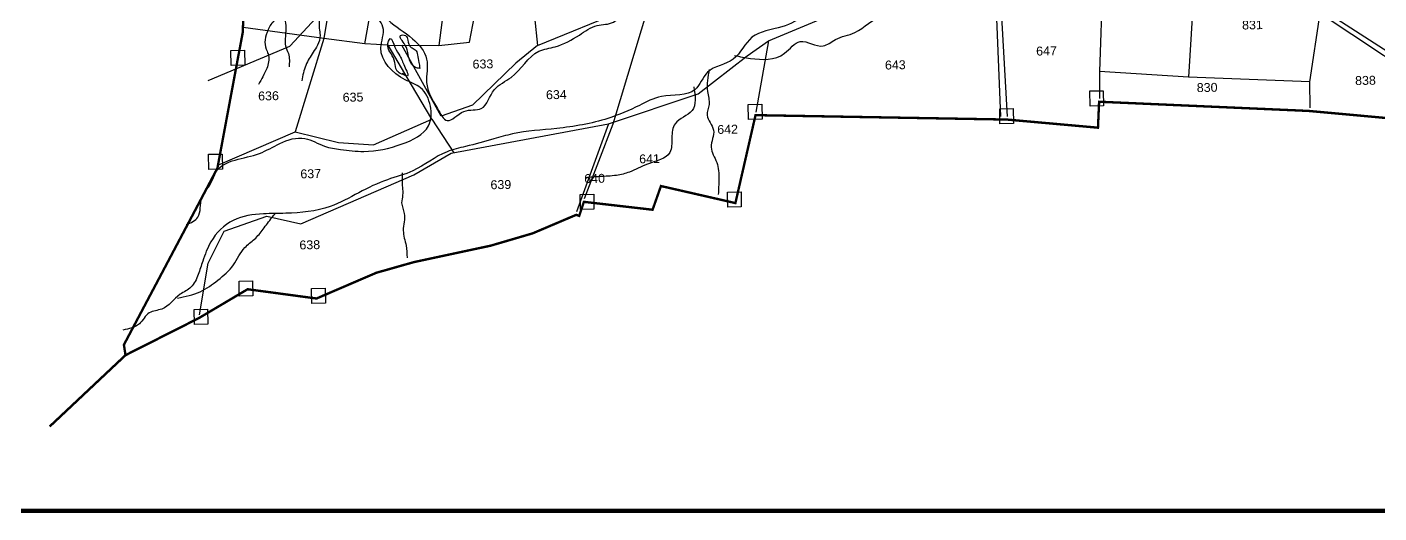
# Model space of a CAD drawing. Header units: inches. Extents: x 189567 to 224456, y 1616569 to 1632146.
# Drawn here: x 193048 to 195325, y 1616569 to 1617386 of the extents above; entities that cross this region are included whole.
import ezdxf
from ezdxf.enums import TextEntityAlignment as Align

# ---------------------------------------------------------------- set-up
doc = ezdxf.new("R2010")
doc.units = ezdxf.units.IN
doc.header["$LTSCALE"] = 15
doc.header["$MEASUREMENT"] = 0
for name, color, linetype in [('PLOT', 7, 'Continuous'), ('PLOT NOS', 7, 'Continuous'), ('ROAD', 1, 'Continuous'), ('STREAM', 4, 'Continuous'), ('text2', 7, 'Continuous'), ('VILLAGE BOUNADRY STONES', 1, 'Continuous'), ('VILLAGE BOUNDRY', 5, 'Continuous')]:
    doc.layers.add(name, color=color, linetype=linetype)
doc.styles.get("Standard").update_dxf_attribs({"font": 'arial.ttf'})

msp = doc.modelspace()

# ---------------------------------------------------------------- linework, layer by layer
at = {"layer": 'PLOT'}
for points in [[(194026.9, 1617223.6), (194178, 1617274.1), (194260.8, 1617338.2), (194296.8, 1617363.3), (194391.1, 1617402.4), (194585.5, 1617439), (194678.8, 1617456.6), (194609.5, 1617573.3), (194552.4, 1617680.1), (194500.1, 1617753.4), (194488.9, 1617928.5), (194467.6, 1617993.4)], [(194478.7, 1617991.5), (194496.2, 1617956), (194491.7, 1617936.9), (194508.4, 1617753.3), (194621, 1617574.4), (194686, 1617453.6), (194698.8, 1617235.9)], [(193615.5, 1617782), (193547.4, 1617367.3), (193499.2, 1617210.1)], [(193616.8, 1617357.9), (193689.9, 1617770)], [(193795.6, 1617772.7), (193741, 1617355.2)], [(193907.6, 1617355.3), (194056.2, 1617416.2), (194128.5, 1617426.9), (194137.9, 1617428.3), (194190.9, 1617443.3), (194356.6, 1617606.4), (194423.5, 1617669.4), (194552.4, 1617680.1), (194809.8, 1617676.1), (195024.6, 1617659.6), (195124.9, 1617723.2), (195380.6, 1617653.2)], [(195506, 1617226.4), (195442.5, 1617278.7), (195230.4, 1617414.9), (195132.8, 1617482), (195032.8, 1617558.5), (195019.6, 1617558), (195027.4, 1617659.4)], [(194859, 1617458.9), (194860.7, 1617572.7), (195019.6, 1617558), (195130.7, 1617472.5), (195225.8, 1617409.6), (195441.1, 1617267), (195491.6, 1617227)], [(195019.6, 1617558), (195003.9, 1617302.3), (194854.1, 1617311.4)], [(193656.1, 1617355.9), (193741, 1617355.2), (193793, 1617361.1), (193812.5, 1617463.5), (193897.3, 1617452.3), (193907.6, 1617355.3), (193871.1, 1617325.8), (193797.9, 1617255.1), (193745.2, 1617236.6), (193678.9, 1617355.7)], [(194687.8, 1617236.1), (194678.8, 1617456.6)], [(194686, 1617453.6), (194702, 1617458.3), (194859, 1617458.9), (194854.1, 1617311.4), (194854.2, 1617266)], [(194094.7, 1617421.9), (194034.1, 1617223), (193986.2, 1617097.4)], [(195209, 1617250.2), (195208.2, 1617294.1), (195225.8, 1617409.6)], [(193729.2, 1617231.3), (193695.4, 1617289.3), (193656.1, 1617355.9), (193616.8, 1617357.9), (193547.4, 1617367.3), (193411.6, 1617385.6)], [(194296.8, 1617363.3), (194275.4, 1617243.3)], [(195208.2, 1617294.1), (195003.9, 1617302.3)], [(193337.9, 1616901.9), (193352.4, 1616988.7), (193379.7, 1617042.9), (193451.5, 1617068.2), (193508.5, 1617055.2), (193699.1, 1617137.7), (193762, 1617174.1), (194026.9, 1617223.6), (193973.3, 1617075.5)], [(193368.8, 1617154), (193499.2, 1617210.1), (193572.2, 1617191.9), (193631.4, 1617188.1), (193729.2, 1617231.3), (193766.3, 1617174.9)]]:
    msp.add_lwpolyline(points, dxfattribs=at)
at = {"layer": 'ROAD'}
msp.add_lwpolyline([(193352.6, 1617296.4), (193490.5, 1617354.1), (193564.3, 1617434.7), (193764.5, 1617519.2), (193854.2, 1617745.4), (193878.7, 1617803.3), (193934.1, 1617826.9), (193993.3, 1617857.5), (194054.9, 1617846.3), (194116.7, 1617899.4), (194182.1, 1617891.4), (194262.1, 1617892.1), (194284.9, 1617892.5)], dxfattribs=at)
at = {"layer": 'STREAM'}
for points in [[(193316, 1617053.8), (193335.3, 1617066.3), (193341.9, 1617098.8), (193356.5, 1617122.4), (193366.3, 1617143), (193438.9, 1617173.6), (193473.3, 1617190.5), (193515.7, 1617198.9), (193548.8, 1617185.9), (193575.7, 1617180.4), (193614.9, 1617177), (193679.2, 1617189.6), (193723.8, 1617220.2), (193727, 1617253.4), (193710.5, 1617284), (193684.3, 1617297.8), (193643.6, 1617351.2), (193647.1, 1617386.3), (193625.2, 1617409.2), (193583.2, 1617414.8), (193543.8, 1617422.4), (193501.3, 1617418.9), (193480.1, 1617424.9), (193419.8, 1617439.9), (193362.5, 1617463), (193298, 1617479.8), (193256.8, 1617506.5), (193230.6, 1617533.5), (193248.8, 1617569.5), (193259, 1617622.5), (193273.6, 1617669.5), (193287.3, 1617722.1), (193298.1, 1617748.7), (193352.8, 1617785.4), (193373.6, 1617804.7), (193390.9, 1617845.3), (193395.7, 1617871), (193405.6, 1617906.3)], [(195600.2, 1617223.2), (195602.9, 1617239.2), (195620.3, 1617259.7), (195642.2, 1617290.4), (195672.7, 1617312.3), (195701.7, 1617346.6), (195718.2, 1617379.5), (195670, 1617413.2), (195642.3, 1617433.4), (195627.3, 1617440.2), (195611.5, 1617460.6), (195561.5, 1617472.1), (195508.4, 1617488.9), (195483.5, 1617488.4), (195445.9, 1617521.6), (195415.3, 1617539.4), (195382.5, 1617550.6), (195346.7, 1617562.4), (195308.3, 1617583), (195263, 1617594.6), (195236.8, 1617600), (195206.5, 1617603), (195180.6, 1617594.2), (195151.8, 1617610.8), (195139.3, 1617613.5), (195089.7, 1617602.5), (195077.3, 1617599.3), (195047.5, 1617572.6), (195004.9, 1617568.3), (194982.9, 1617572), (194916.7, 1617580.3), (194879.9, 1617579.6), (194861.4, 1617589.9), (194809.2, 1617587.2), (194777.1, 1617590.7), (194708.1, 1617588.2), (194663.1, 1617587.3), (194619.8, 1617585.3), (194586.8, 1617575.2), (194546.7, 1617563.7), (194501.9, 1617546.9), (194469.5, 1617535.6), (194429.3, 1617498.7), (194412.2, 1617464), (194376.7, 1617421.6), (194359.8, 1617407.6), (194319.3, 1617386.7), (194268.6, 1617369.1), (194237.3, 1617332.4), (194193.8, 1617310.2), (194173, 1617281.3), (194116.1, 1617269.4), (194079, 1617254.5), (194026.1, 1617232.7), (193939.8, 1617215.7), (193865.2, 1617206.5), (193834, 1617198), (193786.4, 1617185.3), (193755, 1617176.5), (193697.6, 1617144.4), (193654.5, 1617129.5), (193606.3, 1617107.5), (193558.1, 1617084.3), (193483.4, 1617072.9), (193445.8, 1617072), (193394.9, 1617061), (193357.3, 1617025), (193343.5, 1616992.2), (193335.8, 1616970.1), (193323.6, 1616948.4), (193305.6, 1616936.6), (193274.5, 1616911.7), (193253.5, 1616905.4), (193236.7, 1616886.9), (193208.8, 1616876.4)], [(193401.8, 1617458.3), (193418, 1617457.5), (193454.1, 1617444.7), (193490.3, 1617442), (193515.1, 1617431.9), (193538, 1617432.3), (193575.5, 1617426.3), (193626.8, 1617423.1), (193655.6, 1617398.4), (193696.9, 1617366.8), (193720.6, 1617332.6), (193720.7, 1617292.8), (193738.9, 1617249.1), (193755.5, 1617229), (193783.1, 1617244.3), (193812.8, 1617249.4), (193834.8, 1617281.1), (193863, 1617301.6), (193909.9, 1617345.6), (193937.3, 1617353.3), (193978, 1617372.9), (194007.8, 1617388.9), (194035.3, 1617394.7), (194052.3, 1617408.6), (194109.6, 1617411.2), (194149, 1617420.7), (194196, 1617434.6), (194236.3, 1617476), (194274.1, 1617511.8), (194323.6, 1617544.4), (194342.9, 1617563.6), (194337.7, 1617579.3), (194290.6, 1617575.8), (194246.1, 1617574.2), (194215.2, 1617574.3)], [(194239.4, 1617338.4), (194266.1, 1617333.7), (194323.7, 1617342.2), (194350, 1617362), (194388.6, 1617354.6), (194409.2, 1617365.3), (194442.2, 1617377.1), (194488.4, 1617404.6), (194508.3, 1617405), (194535.6, 1617410.7), (194545, 1617425.6), (194568.6, 1617429.1), (194574.5, 1617428.4), (194583.4, 1617428.6), (194602.6, 1617433.4), (194624.1, 1617430.1), (194652.7, 1617444.7), (194711.7, 1617454)], [(193485.6, 1617423.6), (193476.8, 1617413.2), (193471.8, 1617404.8), (193461.5, 1617394.7), (193452, 1617377.7), (193448.2, 1617360.8), (193452, 1617345.6), (193454.5, 1617338.4), (193451.4, 1617316.9), (193437.4, 1617289.7)], [(193473.1, 1617410.6), (193480.8, 1617400), (193483.7, 1617385), (193482.3, 1617366.4), (193482.9, 1617354.8), (193487.7, 1617341.9), (193489.1, 1617319.3)], [(193553.5, 1617421.1), (193542.8, 1617405.8), (193539.7, 1617384.3), (193541.1, 1617372.5), (193536.8, 1617355.9), (193529.5, 1617343.9), (193517.1, 1617321.9), (193510.4, 1617296)], [(193686.1, 1617304.8), (193669.7, 1617314.1), (193667.1, 1617326.5), (193660.7, 1617341.7), (193655.3, 1617354.6), (193659.4, 1617367.2), (193667.2, 1617352.6), (193675.6, 1617337.7), (193683.5, 1617320.4), (193688.4, 1617304), (193679.4, 1617308.2)], [(193709.1, 1617316.9), (193707.7, 1617327), (193705.4, 1617339.7), (193701.5, 1617348.3), (193694.5, 1617352.2), (193689, 1617364.3), (193685.1, 1617372), (193676.7, 1617372.1), (193684.2, 1617356.6), (193689.8, 1617339.7), (193692, 1617331), (193701.8, 1617318.2), (193709.1, 1617316.9)], [(194196.8, 1617315), (194193.8, 1617278), (194196.4, 1617255.8), (194193.1, 1617238), (194203.9, 1617213.1), (194200, 1617184.2), (194209.4, 1617158.4), (194212.9, 1617130.4), (194211.9, 1617104.5)], [(194170.7, 1617285.7), (194167.8, 1617245.7), (194139.3, 1617223.7), (194133.8, 1617199.9), (194130.6, 1617175.4), (194092.5, 1617155.5), (194062.4, 1617142.3), (194040.3, 1617136.7), (194012.9, 1617134.7), (193988.5, 1617132.7)], [(193679.5, 1617141.1), (193679.9, 1617116.5), (193680.2, 1617103.6), (193678.6, 1617090.6), (193683.1, 1617072.6), (193681.3, 1617043.9), (193686, 1617018.5), (193687.8, 1616998.2)], [(193300.9, 1616930.2), (193339.3, 1616940.9), (193369, 1616960.4), (193395.2, 1616986.1), (193414.7, 1617015.4), (193430.7, 1617029.4), (193445.2, 1617046), (193460.1, 1617065.9), (193465.5, 1617072.7)]]:
    msp.add_spline(points, degree=3, dxfattribs=at)
at = {"layer": 'text2', "color": 5, "const_width": 7}
msp.add_lwpolyline([(198633.6, 1616572.1), (189570.7, 1616572.1), (189570.7, 1624123.6), (198633.6, 1624123.6)], close=True, dxfattribs=at)
at = {"layer": 'VILLAGE BOUNADRY STONES'}
for points in [[(193390.9, 1617347), (193413.7, 1617347.4), (193414.2, 1617322.2), (193391.4, 1617321.7)], [(194837.7, 1617278.8), (194860.6, 1617279.2), (194861.1, 1617254), (194838.2, 1617253.5)], [(194262.5, 1617256.2), (194285.3, 1617256.6), (194285.8, 1617231.3), (194263, 1617230.9)], [(194686, 1617248.8), (194708.8, 1617249.3), (194709.3, 1617224), (194686.4, 1617223.6)], [(193353.3, 1617172.2), (193376.1, 1617172.6), (193376.6, 1617147.3), (193353.7, 1617146.9)], [(194227.4, 1617108.7), (194250.3, 1617109.1), (194250.8, 1617083.9), (194227.9, 1617083.4)], [(193979.3, 1617104.7), (194002.1, 1617105.1), (194002.6, 1617079.9), (193979.8, 1617079.4)], [(193404.6, 1616958.8), (193427.5, 1616959.2), (193428, 1616933.9), (193405.1, 1616933.5)], [(193527, 1616946.4), (193549.9, 1616946.9), (193550.4, 1616921.6), (193527.5, 1616921.2)], [(193329, 1616910.9), (193351.8, 1616911.4), (193352.3, 1616886.1), (193329.4, 1616885.7)]]:
    msp.add_lwpolyline(points, close=True, dxfattribs=at)
at = {"layer": 'VILLAGE BOUNDRY', "color": 5, "const_width": 4}
msp.add_lwpolyline([(193412.5, 1617418.9), (193410.9, 1617377.3), (193401.9, 1617329.4), (193368.2, 1617148.8), (193301.7, 1617023.3), (193210.7, 1616851.6), (193213.4, 1616834.1), (193085.6, 1616714), (193213.4, 1616834.1), (193337.3, 1616896.7), (193419.1, 1616945.1), (193535.2, 1616929.5), (193635.9, 1616972.8), (193699.4, 1616990.8), (193828.5, 1617018.4), (193899.4, 1617039.2), (193972.6, 1617070.3), (193977.7, 1617068.6), (193985.6, 1617092.2), (194101.3, 1617078.9), (194115.4, 1617118.8), (194189.4, 1617101.9), (194240.8, 1617090.1), (194274.7, 1617238.1), (194698.1, 1617230.7), (194851.6, 1617217), (194853.5, 1617260.7), (195206.6, 1617245.2), (195440.1, 1617223.9)], dxfattribs=at)

# ---------------------------------------------------------------- texts
at = {"layer": 'PLOT NOS'}
for s, p in [('831', (195111.8, 1617390.1)), ('647', (194764.9, 1617346.2)), ('633', (193815.5, 1617324.2)), ('643', (194510.2, 1617322.7)), ('830', (195035.5, 1617284.7)), ('838', (195302.2, 1617296.6)), ('636', (193454.3, 1617270.6)), ('635', (193596.7, 1617268.4)), ('634', (193939.2, 1617272.7)), ('642', (194227.7, 1617214.3)), ('641', (194096.2, 1617164.7)), ('637', (193525.4, 1617139.5)), ('640', (194003.6, 1617131.6)), ('639', (193845.7, 1617121.2)), ('638', (193523.8, 1617019.9))]:
    msp.add_text(s, height=15, rotation=1.1012, dxfattribs=at).set_placement(p, align=Align.MIDDLE_CENTER)

doc.saveas('drawing.dxf')
